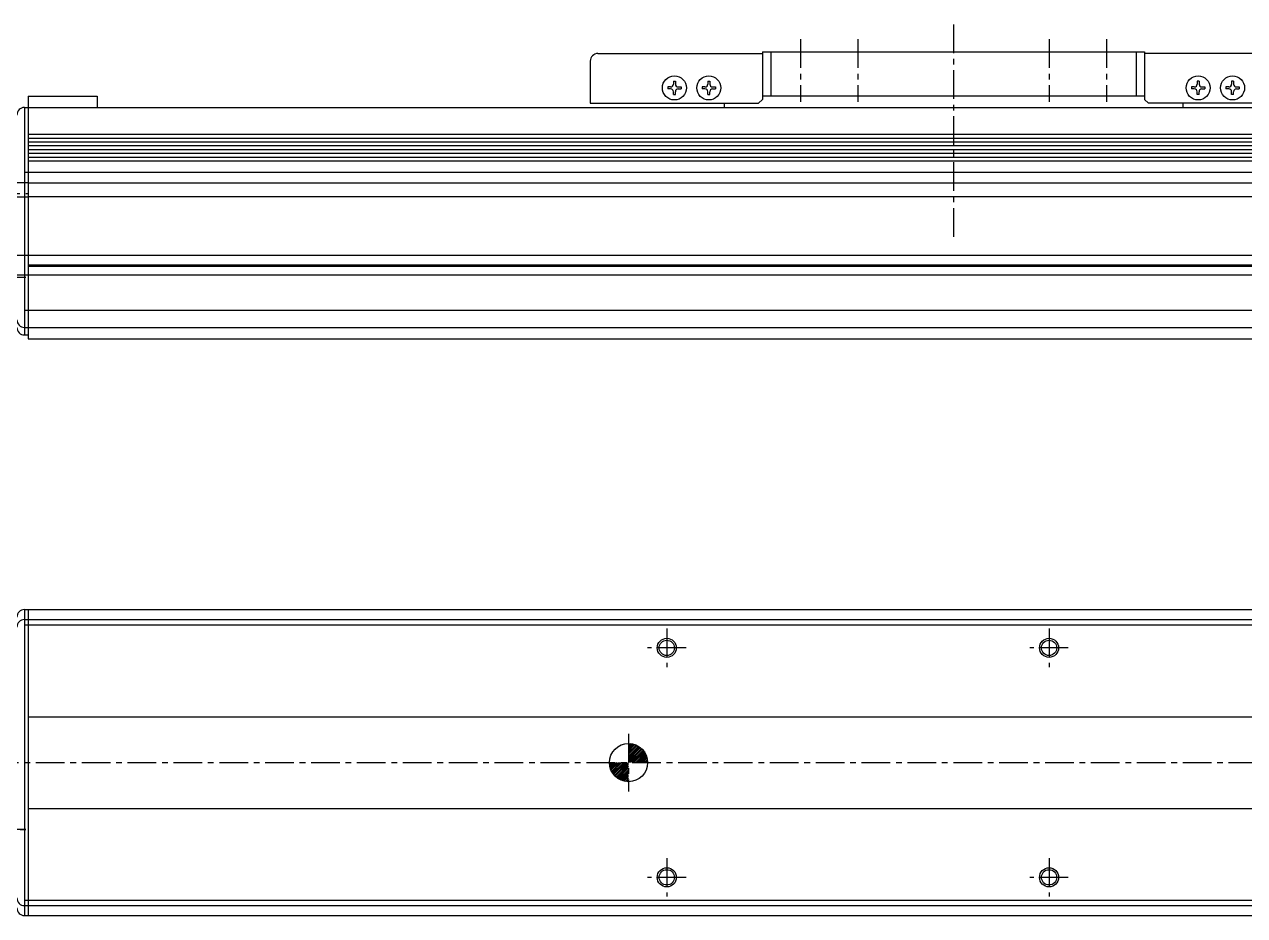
# Model space of a CAD drawing. Extents: x -805 to 372, y -197 to 306.
# Drawn here: x -627 to -307.8, y -137.2 to 95.8 of the extents above; entities that cross this region are included whole.
import ezdxf

# ---------------------------------------------------------------- set-up
doc = ezdxf.new("R2010")
doc.units = 0
doc.linetypes.add('CENTER', pattern=[12, 7.5, -1.5, 1.5, -1.5])
doc.linetypes.add('CONTINOUS', pattern=[0])
doc.layers.get('0').update_dxf_attribs({"linetype": 'CONTINUOUS'})
doc.layers.add('CENTER', color=1, linetype='CENTER')

# ---------------------------------------------------------------- blocks, each defined once
blk = doc.blocks.new('*X6')
at = {"color": 0, "linetype": 'CONTINOUS'}
for p, q in [((-335.42, 150.03), (-335.35, 150.1)), ((-335.42, 149.8), (-335.14, 150.09)), ((-335.42, 149.58), (-334.94, 150.06)), ((-335.42, 149.36), (-334.76, 150.02)), ((-335.42, 149.13), (-334.59, 149.96)), ((-335.42, 148.91), (-334.43, 149.9)), ((-335.42, 148.69), (-334.28, 149.83)), ((-335.42, 148.46), (-334.14, 149.75)), ((-335.42, 148.24), (-334, 149.66)), ((-335.42, 148.01), (-333.87, 149.57)), ((-335.42, 147.79), (-333.75, 149.46)), ((-335.39, 147.6), (-333.64, 149.35)), ((-335.16, 147.6), (-333.53, 149.24)), ((-334.94, 147.6), (-333.43, 149.11)), ((-334.72, 147.6), (-333.34, 148.98)), ((-334.49, 147.6), (-333.25, 148.84)), ((-334.27, 147.6), (-333.17, 148.7)), ((-334.04, 147.6), (-333.11, 148.54)), ((-337.92, 147.53), (-337.85, 147.6)), ((-337.91, 147.32), (-337.62, 147.6)), ((-337.88, 147.13), (-337.4, 147.6)), ((-337.83, 146.95), (-337.17, 147.6)), ((-337.78, 146.77), (-336.95, 147.6)), ((-337.72, 146.61), (-336.73, 147.6)), ((-337.65, 146.46), (-336.5, 147.6)), ((-337.57, 146.32), (-336.28, 147.6)), ((-337.48, 146.18), (-336.06, 147.6)), ((-337.38, 146.05), (-335.83, 147.6)), ((-337.28, 145.93), (-335.61, 147.6)), ((-337.17, 145.82), (-335.42, 147.57)), ((-337.06, 145.71), (-335.42, 147.34)), ((-336.93, 145.61), (-335.42, 147.12)), ((-336.8, 145.52), (-335.42, 146.9)), ((-333.82, 147.6), (-333.05, 148.38)), ((-333.6, 147.6), (-333, 148.21)), ((-333.37, 147.6), (-332.96, 148.02)), ((-333.15, 147.6), (-332.93, 147.82)), ((-332.93, 147.6), (-332.92, 147.61)), ((-336.66, 145.43), (-335.42, 146.67)), ((-336.52, 145.36), (-335.42, 146.45)), ((-336.36, 145.29), (-335.42, 146.23)), ((-336.2, 145.23), (-335.42, 146)), ((-336.02, 145.18), (-335.42, 145.78)), ((-335.84, 145.14), (-335.42, 145.56)), ((-335.64, 145.11), (-335.42, 145.33)), ((-335.43, 145.1), (-335.42, 145.11))]:
    blk.add_line(p, q, dxfattribs=at)

msp = doc.modelspace()

# ---------------------------------------------------------------- linework, layer by layer
at = {"color": 7, "linetype": 'CONTINOUS'}
for p, q in [((-478.95, 86.23), (-478.95, 75.23)), ((-476.95, 88.23), (-433.95, 88.23)), ((-433.95, 88.63), (-333.95, 88.63)), ((-433.95, 88.63), (-433.95, 76.23)), ((-431.77, 88.63), (-431.77, 77.16)), ((-336.13, 88.63), (-336.13, 77.16)), ((-333.95, 88.63), (-333.95, 76.23)), ((-290.95, 88.23), (-333.95, 88.23)), ((-457.2, 80.98), (-456.7, 80.98)), ((-457.2, 80.98), (-457.2, 80.23)), ((-456.7, 80.98), (-456.7, 80.23)), ((-448.2, 80.98), (-447.7, 80.98)), ((-448.2, 80.98), (-448.2, 80.23)), ((-447.7, 80.98), (-447.7, 80.23)), ((-320.2, 80.98), (-320.2, 80.23)), ((-319.7, 80.98), (-320.2, 80.98)), ((-319.7, 80.98), (-319.7, 80.23)), ((-311.2, 80.98), (-311.2, 80.23)), ((-310.7, 80.98), (-311.2, 80.98)), ((-310.7, 80.98), (-310.7, 80.23)), ((-625.95, 77.03), (-625.95, 74.13)), ((-625.95, 77.03), (-607.95, 77.03)), ((-607.95, 77.03), (-607.95, 74.13)), ((-457.95, 79.48), (-458.7, 79.48)), ((-458.7, 79.48), (-458.7, 78.98)), ((-457.95, 78.98), (-458.7, 78.98)), ((-457.2, 77.48), (-457.2, 78.23)), ((-457.2, 77.48), (-456.7, 77.48)), ((-456.7, 77.48), (-456.7, 78.23)), ((-455.95, 79.48), (-455.2, 79.48)), ((-455.95, 78.98), (-455.2, 78.98)), ((-455.2, 79.48), (-455.2, 78.98)), ((-448.95, 79.48), (-449.7, 79.48)), ((-449.7, 79.48), (-449.7, 78.98)), ((-448.95, 78.98), (-449.7, 78.98)), ((-448.2, 77.48), (-448.2, 78.23)), ((-448.2, 77.48), (-447.7, 77.48)), ((-447.7, 77.48), (-447.7, 78.23)), ((-446.95, 79.48), (-446.2, 79.48)), ((-446.95, 78.98), (-446.2, 78.98)), ((-446.2, 79.48), (-446.2, 78.98)), ((-433.95, 77.16), (-333.95, 77.16)), ((-431.77, 77.18), (-336.13, 77.18)), ((-320.95, 79.48), (-321.7, 79.48)), ((-321.7, 79.48), (-321.7, 78.98)), ((-320.95, 78.98), (-321.7, 78.98)), ((-320.2, 77.48), (-320.2, 78.23)), ((-319.7, 77.48), (-320.2, 77.48)), ((-319.7, 77.48), (-319.7, 78.23)), ((-318.95, 79.48), (-318.2, 79.48)), ((-318.95, 78.98), (-318.2, 78.98)), ((-318.2, 79.48), (-318.2, 78.98)), ((-311.95, 79.48), (-312.7, 79.48)), ((-312.7, 79.48), (-312.7, 78.98)), ((-311.95, 78.98), (-312.7, 78.98)), ((-311.2, 77.48), (-311.2, 78.23)), ((-310.7, 77.48), (-311.2, 77.48)), ((-310.7, 77.48), (-310.7, 78.23)), ((-309.95, 79.48), (-309.2, 79.48)), ((-309.95, 78.98), (-309.2, 78.98)), ((-309.2, 79.48), (-309.2, 78.98)), ((-626.95, 74.13), (358.05, 74.13)), ((-626.95, 74.13), (-626.95, 14.63)), ((-625.95, 74.13), (-625.95, 13.63)), ((-478.95, 75.23), (-434.95, 75.23)), ((-443.95, 75.23), (-443.95, 74.13)), ((-434.95, 75.23), (-433.95, 76.23)), ((-332.95, 75.23), (-333.95, 76.23)), ((-288.95, 75.23), (-332.95, 75.23)), ((-323.95, 75.23), (-323.95, 74.13)), ((-625.95, 67.11), (357.05, 67.11)), ((-625.95, 66.11), (357.05, 66.11)), ((-625.95, 65.12), (357.05, 65.12)), ((-625.95, 64.13), (357.05, 64.13)), ((-625.95, 63.14), (357.05, 63.14)), ((-625.95, 62.14), (357.05, 62.14)), ((-625.95, 61.15), (357.05, 61.15)), ((-625.95, 60.16), (357.05, 60.16)), ((-628.95, 54.53), (-625.95, 54.53)), ((-626.95, 57.24), (358.05, 57.24)), ((-625.95, 54.38), (357.05, 54.38)), ((-628.95, 50.73), (-625.95, 50.73)), ((-625.95, 50.88), (357.05, 50.88)), ((-628.95, 35.46), (357.05, 35.46)), ((-625.95, 32.93), (357.05, 32.93)), ((-625.95, 32.63), (357.05, 32.63)), ((-628.95, 30.39), (357.05, 30.39)), ((-626.95, 21.13), (358.05, 21.13)), ((-626.95, 16.63), (358.05, 16.63)), ((-626.95, 14.63), (-625.95, 14.63)), ((-625.95, 13.63), (357.05, 13.63)), ((-626.95, -57.16), (358.05, -57.16)), ((-626.95, -57.16), (-626.95, -137.16)), ((-625.95, -57.16), (-625.95, -137.16)), ((-626.95, -59.76), (358.05, -59.76)), ((-626.95, -61.16), (358.05, -61.16)), ((-625.95, -85.16), (357.05, -85.16)), ((-625.95, -109.16), (357.05, -109.16)), ((-626.95, -133.16), (358.05, -133.16)), ((-626.95, -134.56), (358.05, -134.56)), ((-626.95, -137.16), (358.05, -137.16))]:
    msp.add_line(p, q, dxfattribs=at)
for centre, radius in [((-456.95, 79.23), 3.15), ((-447.95, 79.23), 3.15), ((-319.95, 79.23), 3.15), ((-310.95, 79.23), 3.15), ((-458.95, -67.16), 2.5), ((-458.95, -67.16), 2), ((-358.95, -67.16), 2.5), ((-358.95, -67.16), 2), ((-468.95, -97.16), 5), ((-458.95, -127.16), 2.5), ((-458.95, -127.16), 2), ((-358.95, -127.16), 2.5), ((-358.95, -127.16), 2)]:
    msp.add_circle(centre, radius, dxfattribs=at)
for centre, radius, start, end in [((-476.95, 86.23), 2, 90, 180), ((-457.95, 80.23), 0.748, 270, 0), ((-455.95, 80.23), 0.748, 180, 270), ((-448.95, 80.23), 0.748, 270, 0), ((-446.95, 80.23), 0.748, 180, 270), ((-320.95, 80.23), 0.748, 270, 0), ((-318.95, 80.23), 0.748, 180, 270), ((-311.95, 80.23), 0.748, 270, 0), ((-309.95, 80.23), 0.748, 180, 270), ((-457.95, 78.23), 0.748, 0, 90.0001), ((-455.95, 78.23), 0.748, 90, 180), ((-448.95, 78.23), 0.748, 0, 90.0001), ((-446.95, 78.23), 0.748, 90, 180), ((-320.95, 78.23), 0.748, 360, 90), ((-318.95, 78.23), 0.748, 89.9999, 180), ((-311.95, 78.23), 0.748, 360, 90), ((-309.95, 78.23), 0.748, 89.9999, 180), ((-626.95, 72.13), 2, 90, 180), ((-626.95, 18.63), 2, 180, 270), ((-626.95, 16.63), 2, 180, 270), ((-626.95, -59.16), 2, 90, 180), ((-626.95, -61.76), 2, 90, 180), ((-626.95, -132.56), 2, 180, 270), ((-626.95, -135.16), 2, 180, 270)]:
    msp.add_arc(centre, radius, start, end, dxfattribs=at)
at = {"layer": 'CENTER', "color": 1, "linetype": 'CENTER'}
for p, q in [((-383.95, 95.83), (-383.95, 39.25)), ((-423.95, 91.95), (-423.95, 75.6)), ((-408.95, 91.95), (-408.95, 75.6)), ((-358.95, 91.95), (-358.95, 75.6)), ((-343.95, 91.95), (-343.95, 75.6)), ((-659.63, 51.63), (-625.95, 51.63)), ((-626.61, 29.63), (-634.72, 29.63)), ((-458.95, -62.12), (-458.95, -72.2)), ((-358.95, -62.12), (-358.95, -72.2)), ((-453.91, -67.16), (-463.99, -67.16)), ((-353.91, -67.16), (-363.99, -67.16)), ((-468.95, -89.62), (-468.95, -104.7)), ((-671.98, -97.16), (367.98, -97.16)), ((-661.06, -114.66), (-625.95, -114.66)), ((-626.61, -114.66), (-634.72, -114.66)), ((-458.95, -122.12), (-458.95, -132.2)), ((-358.95, -122.12), (-358.95, -132.2)), ((-453.91, -127.16), (-463.99, -127.16)), ((-353.91, -127.16), (-363.99, -127.16))]:
    msp.add_line(p, q, dxfattribs=at)

# ---------------------------------------------------------------- block references
at = {"color": 7, "linetype": 'CONTINUOUS', "xscale": 2, "yscale": 2, "zscale": 2}
msp.add_blockref('*X6', (201.9, -392.37), dxfattribs=at)

doc.saveas('drawing.dxf')
